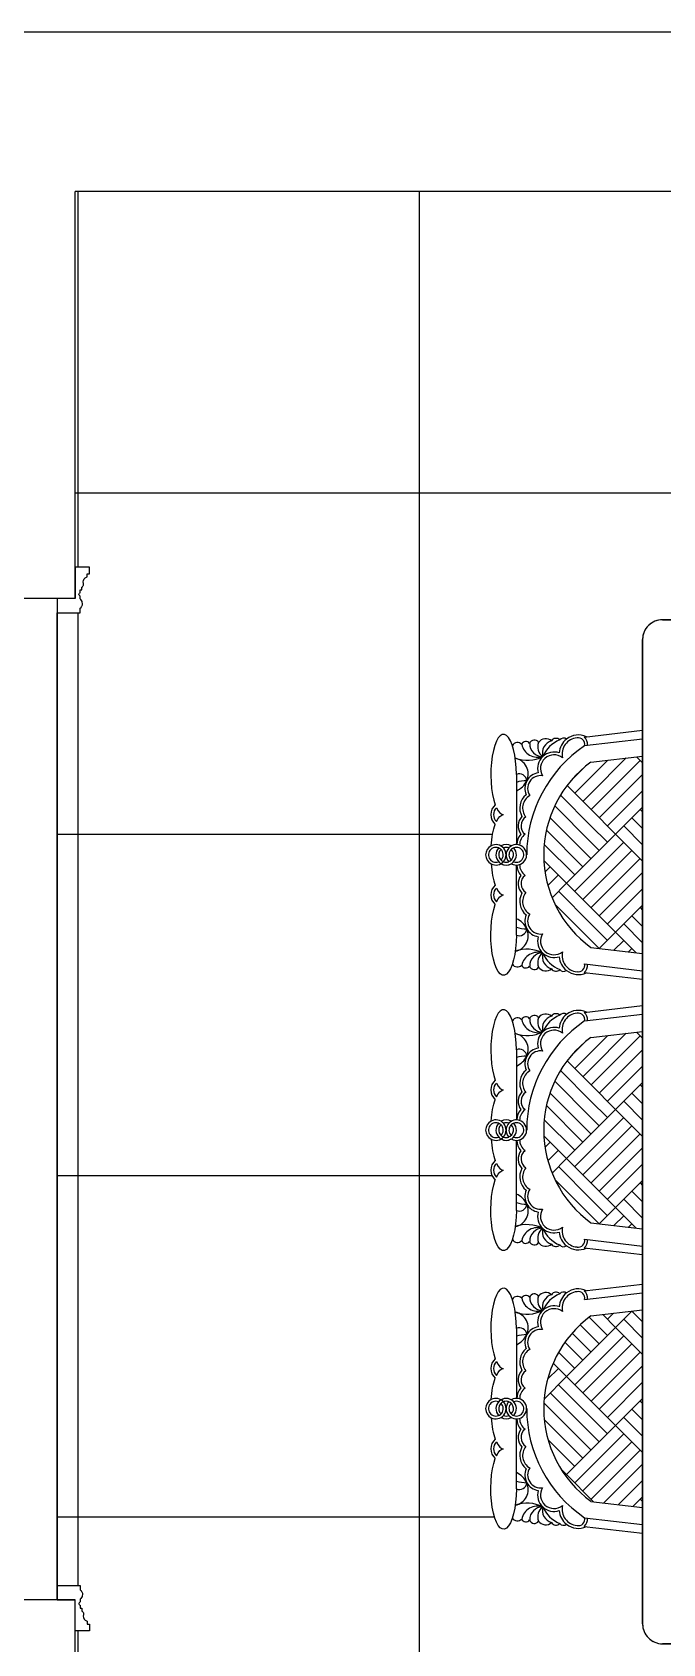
# Model space of a CAD drawing. Header units: millimetres. Extents: x 50914 to 68279, y -719533 to -710378.
# Drawn here: x 57299 to 58407, y -713211 to -710378 of the extents above; entities that cross this region are included whole.
import ezdxf

# ---------------------------------------------------------------- set-up
doc = ezdxf.new("R2010")
doc.units = ezdxf.units.MM
doc.header["$LTSCALE"] = 10
doc.layers.get('0').update_dxf_attribs({"linetype": 'CONTINUOUS'})
for name, color, linetype in [('__4', 38, 'CONTINUOUS'), ('___0', 250, 'CONTINUOUS'), ('____', 45, 'CONTINUOUS')]:
    doc.layers.add(name, color=color, linetype=linetype)

msp = doc.modelspace()

# ---------------------------------------------------------------- hatches: boundary and pattern name
at = {"layer": '___0'}
h = msp.add_hatch(dxfattribs=at)
h.set_pattern_fill('AR-PARQ1', color=256, scale=0.4, angle=315, style=0, double=1)
h.set_pattern_definition([(45, (-505060.97, -1155685.3), (4e-14, 172.420918), [121.92, -121.92]), (45, (-505046.6, -1155699.67), (4e-14, 172.420918), [121.92, -121.92]), (45, (-505032.23, -1155714.03), (4e-14, 172.420918), [121.92, -121.92]), (45, (-505017.86, -1155728.4), (4e-14, 172.420918), [121.92, -121.92]), (45, (-505003.5, -1155742.77), (4e-14, 172.420918), [121.92, -121.92]), (45, (-504989.13, -1155757.14), (4e-14, 172.420918), [121.92, -121.92]), (45, (-504974.76, -1155771.51), (4e-14, 172.420918), [121.92, -121.92]), (315, (-504974.76, -1155599.09), (-4e-14, -172.420918), [121.92, -121.92]), (315, (-504960.39, -1155584.72), (-4e-14, -172.420918), [121.92, -121.92]), (315, (-504946.02, -1155570.35), (-4e-14, -172.420918), [121.92, -121.92]), (315, (-504931.65, -1155555.98), (-4e-14, -172.420918), [121.92, -121.92]), (315, (-504917.29, -1155541.61), (-4e-14, -172.420918), [121.92, -121.92]), (315, (-504902.92, -1155527.24), (-4e-14, -172.420918), [121.92, -121.92]), (315, (-504888.55, -1155512.88), (-4e-14, -172.420918), [121.92, -121.92])])
edge = h.paths.add_edge_path()
edge.add_line((58371.9, -711997.5), (58281, -711986.9))
edge.add_ellipse((58399.6, -711824), major_axis=(-142.5, -142.5), ratio=1, start_angle=-98.946, end_angle=8.946, ccw=False)
edge.add_line((58281, -711661), (58371.9, -711650.5))
edge.add_line((58371.9, -711650.5), (58371.9, -711997.5))
h = msp.add_hatch(dxfattribs=at)
h.set_pattern_fill('AR-PARQ1', color=256, scale=0.4, angle=315, style=0, double=1)
h.set_pattern_definition([(45, (-505060.97, -1156169.23), (4e-14, 172.420918), [121.92, -121.92]), (45, (-505046.6, -1156183.6), (4e-14, 172.420918), [121.92, -121.92]), (45, (-505032.23, -1156197.97), (4e-14, 172.420918), [121.92, -121.92]), (45, (-505017.86, -1156212.34), (4e-14, 172.420918), [121.92, -121.92]), (45, (-505003.5, -1156226.7), (4e-14, 172.420918), [121.92, -121.92]), (45, (-504989.13, -1156241.07), (4e-14, 172.420918), [121.92, -121.92]), (45, (-504974.76, -1156255.44), (4e-14, 172.420918), [121.92, -121.92]), (315, (-504974.76, -1156083.02), (-4e-14, -172.420918), [121.92, -121.92]), (315, (-504960.39, -1156068.65), (-4e-14, -172.420918), [121.92, -121.92]), (315, (-504946.02, -1156054.28), (-4e-14, -172.420918), [121.92, -121.92]), (315, (-504931.65, -1156039.91), (-4e-14, -172.420918), [121.92, -121.92]), (315, (-504917.29, -1156025.55), (-4e-14, -172.420918), [121.92, -121.92]), (315, (-504902.92, -1156011.18), (-4e-14, -172.420918), [121.92, -121.92]), (315, (-504888.55, -1155996.81), (-4e-14, -172.420918), [121.92, -121.92])])
edge = h.paths.add_edge_path()
edge.add_line((58371.9, -712481.4), (58281, -712470.8))
edge.add_ellipse((58399.6, -712307.9), major_axis=(-142.5, -142.5), ratio=1, start_angle=-98.946, end_angle=8.946, ccw=False)
edge.add_line((58281, -712145), (58371.9, -712134.4))
edge.add_line((58371.9, -712134.4), (58371.9, -712481.4))
h = msp.add_hatch(dxfattribs=at)
h.set_pattern_fill('AR-PARQ1', color=256, scale=0.4, angle=315, style=0, double=1)
h.set_pattern_definition([(45, (-505060.97, -1156035.3), (4e-14, 172.420918), [121.92, -121.92]), (45, (-505046.6, -1156049.67), (4e-14, 172.420918), [121.92, -121.92]), (45, (-505032.23, -1156064.03), (4e-14, 172.420918), [121.92, -121.92]), (45, (-505017.86, -1156078.4), (4e-14, 172.420918), [121.92, -121.92]), (45, (-505003.5, -1156092.77), (4e-14, 172.420918), [121.92, -121.92]), (45, (-504989.13, -1156107.14), (4e-14, 172.420918), [121.92, -121.92]), (45, (-504974.76, -1156121.51), (4e-14, 172.420918), [121.92, -121.92]), (315, (-504974.76, -1155949.09), (-4e-14, -172.420918), [121.92, -121.92]), (315, (-504960.39, -1155934.72), (-4e-14, -172.420918), [121.92, -121.92]), (315, (-504946.02, -1155920.35), (-4e-14, -172.420918), [121.92, -121.92]), (315, (-504931.65, -1155905.98), (-4e-14, -172.420918), [121.92, -121.92]), (315, (-504917.29, -1155891.61), (-4e-14, -172.420918), [121.92, -121.92]), (315, (-504902.92, -1155877.24), (-4e-14, -172.420918), [121.92, -121.92]), (315, (-504888.55, -1155862.88), (-4e-14, -172.420918), [121.92, -121.92])])
edge = h.paths.add_edge_path()
edge.add_line((58371.9, -712623.9), (58281, -712634.5))
edge.add_ellipse((58399.6, -712797.4), major_axis=(-142.5, 142.5), ratio=1, start_angle=351.054, end_angle=458.946)
edge.add_line((58281, -712960.4), (58371.9, -712970.9))
edge.add_line((58371.9, -712970.9), (58371.9, -712623.9))

# ---------------------------------------------------------------- linework, layer by layer
at = {"ltscale": 60}
for p, q in [((66889.4, -710378.2), (53584.4, -710378.2)), ((66609.4, -710658.2), (57374.4, -710658.2)), ((57374.4, -711373.2), (57374.4, -710658.2)), ((57379.4, -711318.4), (57379.4, -710658.2)), ((57374.4, -711373.2), (57254.4, -711373.2)), ((57374.4, -713133.2), (57254.4, -713133.2)), ((57374.4, -713963.2), (57374.4, -713133.2))]:
    msp.add_line(p, q, dxfattribs=at)
at = {"color": 252}
for p, q in [((57374.4, -711373.2), (57342.8, -711373.2)), ((57342.8, -711373.2), (57342.8, -711398.4))]:
    msp.add_line(p, q, dxfattribs=at)
for points in [[(57374.4, -711398.4), (57383.4, -711398.4), (57383.4, -711390.4), (57384.7, -711389.1), (57385.6, -711387.8), (57386.2, -711386.7), (57387, -711384.5), (57387.2, -711382.4), (57386.9, -711380.2), (57386.4, -711378.5), (57385.6, -711376.9), (57384.4, -711375.3), (57383.4, -711374.3), (57383.4, -711369.3), (57382.3, -711368.9), (57381.7, -711368.4), (57381.2, -711367.6), (57380.9, -711366.6), (57380.9, -711365.9), (57381.2, -711365), (57381.7, -711364.3), (57382.5, -711363.6), (57383.4, -711363.3), (57383.4, -711363.3), (57383.4, -711358.3), (57385.9, -711358.3), (57385.9, -711353.3), (57387, -711352.7), (57387.8, -711351.9), (57388.5, -711350.9), (57388.9, -711349.8), (57388.8, -711347), (57388.5, -711344.1), (57388.8, -711341.8), (57390.3, -711339), (57392.1, -711337), (57394.3, -711335.8), (57395.4, -711335.4), (57395.4, -711330.4), (57399.4, -711330.4), (57399.4, -711318.4), (57374.4, -711318.4), (57374.4, -711373.2), (57342.8, -711373.2)], [(57342.8, -711398.4), (57342.8, -713133.2), (57374.4, -713133.2), (57374.4, -713133.2), (57374.4, -713133.2)], [(57342.8, -713133.2), (57342.8, -711398.4), (57383.4, -711398.4)], [(57342.8, -713108), (57383.4, -713108), (57383.4, -713116), (57384.7, -713117.3), (57385.6, -713118.6), (57386.2, -713119.7), (57387, -713121.9), (57387.2, -713124), (57386.9, -713126.2), (57386.4, -713127.9), (57385.6, -713129.5), (57384.4, -713131.1), (57383.4, -713132.1), (57383.4, -713137.1), (57382.3, -713137.5), (57381.7, -713138), (57381.2, -713138.8), (57380.9, -713139.8), (57380.9, -713140.5), (57381.2, -713141.4), (57381.7, -713142.1), (57382.5, -713142.7), (57383.4, -713143.1), (57383.4, -713143.1), (57383.4, -713148.1), (57385.9, -713148.1), (57385.9, -713153.1), (57387, -713153.7), (57387.8, -713154.5), (57388.5, -713155.5), (57388.9, -713156.6), (57388.8, -713159.4), (57388.5, -713162.3), (57388.8, -713164.6), (57390.3, -713167.4), (57392.1, -713169.3), (57394.3, -713170.6), (57395.4, -713171), (57395.4, -713176), (57399.4, -713176), (57399.4, -713188), (57374.4, -713188), (57374.4, -713133.2), (57342.8, -713133.2)]]:
    msp.add_lwpolyline(points, dxfattribs=at)
at = {"layer": '__4', "ltscale": 60}
for p, q in [((57979.4, -715013.2), (57979.4, -710658.2)), ((58649.7, -711188.2), (57374.4, -711188.2)), ((57379.4, -713108), (57379.4, -711398.4)), ((58108.2, -711788.2), (57342.8, -711788.2)), ((58107.3, -712388.2), (57342.8, -712388.2)), ((58111.5, -712988.2), (57342.8, -712988.2)), ((57379.4, -715013.2), (57379.4, -713188))]:
    msp.add_line(p, q, dxfattribs=at)
at = {"layer": '___0'}
for p, q in [((58270, -711632.1), (58371.9, -711620.3)), ((58270, -712015.8), (58371.9, -712027.7)), ((58270, -712116), (58371.9, -712104.2)), ((58270, -712499.7), (58371.9, -712511.6)), ((58270, -712605.6), (58371.9, -712593.7)), ((58270, -712989.3), (58371.9, -713001.1))]:
    msp.add_line(p, q, dxfattribs=at)
for centre, radius, start, end in [((58187.6, -711623.7), 28.9, 192.2314, 287.87), ((58399.6, -711824), 231.5, 124.0418, 180), ((58196.3, -711628.6), 22.9, 179.0526, 269.7124), ((58208, -711634.4), 20.5, 157.1223, 235.7267), ((58217.8, -711645.2), 22.2, 105.2459, 195.9332), ((58247.8, -711673.9), 56.1, 112.6143, 156.2352), ((58258.9, -711646.9), 33.5, 128.4102, 176.3156), ((58258.9, -711646.9), 28.5, 94.534, 193.2488), ((58259, -711629.6), 16.3, 100.9037, 102.1327), ((58259, -711629.6), 11.3, 346.9997, 102.1327), ((58259, -711629.6), 16.3, 353.1756, 50.2175), ((58168.7, -711596.2), 61.7, 250.531, 296.7225), ((58142.9, -711681.9), 28.1, 334.9528, 79.2284), ((58216.3, -711672.2), 28.9, 71.5522, 195.6522), ((58216.3, -711672.2), 23.9, 51.5905, 212.4274), ((58155.2, -711694.9), 13.2, 4.5962, 113.1786), ((58169.1, -711759.7), 65.9, 90.6297, 106.7798), ((58134.1, -711676.8), 38.2, 294.5931, 333.5094), ((58192.5, -711707.4), 27.7, 98.2812, 203.1613), ((58192.5, -711707.4), 22.7, 80.7561, 213.3024), ((58186.1, -711741.7), 30.2, 129.1753, 209.5058), ((58186.1, -711741.7), 25.2, 119.94, 218.7799), ((58127.5, -711753.4), 17.5, 136.1134, 223.8866), ((58177.1, -711773.1), 23.9, 136.1504, 217.2288), ((58177.1, -711773.1), 18.9, 124.1051, 230.941), ((58114, -711824), 18, 242.1063, 117.8937), ((58132, -711824), 18, 60, 120), ((58150, -711824), 18, 240, 222.3369), ((58179.8, -711807.1), 29.2, 138.0642, 177.7099), ((58179.8, -711807.1), 24.2, 127.1229, 179.2618), ((58114, -711824), 13, 313.8131, 291.1684), ((58132, -711824), 18, 137.6631, 42.3369), ((58132, -711824), 13, 133.8131, 46.1869), ((58132, -711824), 13, 68.8316, 111.1684), ((58150, -711824), 13, 248.8316, 226.1869), ((58132, -711824), 18, 240, 300), ((58132, -711824), 13, 248.8316, 291.1684), ((58179.8, -711840.8), 29.2, 182.2901, 221.9358), ((58177.1, -711874.8), 23.9, 142.7712, 223.8496), ((58179.8, -711840.8), 24.2, 180.7382, 232.8771), ((58177.1, -711874.8), 18.9, 129.059, 235.8949), ((58127.5, -711894.5), 17.5, 136.1134, 223.8866), ((58186.1, -711906.2), 30.2, 150.4942, 230.8247), ((58186.1, -711906.2), 25.2, 141.2201, 240.06), ((58134.1, -711971.1), 38.2, 26.4906, 65.4069), ((58192.5, -711940.5), 27.7, 156.8387, 261.7188), ((58192.5, -711940.5), 22.7, 146.6976, 279.2439), ((58142.9, -711966), 28.1, 280.7716, 25.0472), ((58169.1, -711888.2), 65.9, 253.2202, 269.3703), ((58155.2, -711953), 13.2, 246.8214, 355.4038), ((58216.3, -711975.7), 28.9, 164.3478, 288.4478), ((58216.3, -711975.7), 23.9, 147.5726, 308.4095), ((58168.7, -712051.7), 61.7, 63.2775, 109.469), ((58187.6, -712024.2), 28.9, 72.13, 167.7686), ((58196.3, -712019.3), 22.9, 90.2876, 180.9474), ((58208, -712013.5), 20.5, 124.2733, 202.8777), ((58217.8, -712002.7), 22.2, 164.0668, 254.7541), ((58247.8, -711974), 56.1, 203.7648, 247.3857), ((58258.9, -712001), 33.5, 183.6844, 231.5898), ((58258.9, -712001), 28.5, 166.7512, 265.466), ((58259, -712018.3), 11.3, 257.8673, 13.0003), ((58259, -712018.3), 16.3, 309.7825, 6.8244), ((58259, -712018.3), 16.3, 257.8673, 259.0963), ((58187.6, -712107.7), 28.9, 192.2314, 287.87), ((58399.6, -712307.9), 231.5, 124.0418, 180), ((58196.3, -712112.6), 22.9, 179.0526, 269.7124), ((58208, -712118.3), 20.5, 157.1223, 235.7267), ((58217.8, -712129.1), 22.2, 105.2459, 195.9332), ((58247.8, -712157.8), 56.1, 112.6143, 156.2352), ((58258.9, -712130.9), 33.5, 128.4102, 176.3156), ((58258.9, -712130.9), 28.5, 94.534, 193.2488), ((58259, -712113.5), 16.3, 100.9037, 102.1327), ((58259, -712113.5), 11.3, 346.9997, 102.1327), ((58259, -712113.5), 16.3, 353.1756, 50.2175), ((58168.7, -712080.1), 61.7, 250.531, 296.7225), ((58142.9, -712165.9), 28.1, 334.9528, 79.2284), ((58216.3, -712156.1), 28.9, 71.5522, 195.6522), ((58216.3, -712156.1), 23.9, 51.5905, 212.4274), ((58155.2, -712178.8), 13.2, 4.5962, 113.1786), ((58192.5, -712191.3), 27.7, 98.2812, 203.1613), ((58192.5, -712191.3), 22.7, 80.7561, 213.3024), ((58169.1, -712243.6), 65.9, 90.6297, 106.7798), ((58134.1, -712160.7), 38.2, 294.5931, 333.5094), ((58186.1, -712225.7), 30.2, 129.1753, 209.5058), ((58127.5, -712237.3), 17.5, 136.1134, 223.8866), ((58186.1, -712225.7), 25.2, 119.94, 218.7799), ((58177.1, -712257.1), 23.9, 136.1504, 217.2288), ((58177.1, -712257.1), 18.9, 124.1051, 230.941), ((58179.8, -712291.1), 29.2, 138.0642, 177.7099), ((58179.8, -712291.1), 24.2, 127.1229, 179.2618), ((58114, -712307.9), 13, 313.8131, 291.1684), ((58114, -712307.9), 18, 242.1063, 117.8937), ((58132, -712307.9), 18, 137.6631, 42.3369), ((58132, -712307.9), 13, 133.8131, 46.1869), ((58132, -712307.9), 18, 60, 120), ((58132, -712307.9), 13, 68.8316, 111.1684), ((58150, -712307.9), 18, 240, 222.3369), ((58150, -712307.9), 13, 248.8316, 226.1869), ((58132, -712307.9), 18, 240, 300), ((58132, -712307.9), 13, 248.8316, 291.1684), ((58179.8, -712324.7), 29.2, 182.2901, 221.9358), ((58177.1, -712358.7), 23.9, 142.7712, 223.8496), ((58179.8, -712324.7), 24.2, 180.7382, 232.8771), ((58177.1, -712358.7), 18.9, 129.059, 235.8949), ((58127.5, -712378.5), 17.5, 136.1134, 223.8866), ((58186.1, -712390.1), 30.2, 150.4942, 230.8247), ((58186.1, -712390.1), 25.2, 141.2201, 240.06), ((58134.1, -712455), 38.2, 26.4906, 65.4069), ((58192.5, -712424.4), 27.7, 156.8387, 261.7188), ((58192.5, -712424.4), 22.7, 146.6976, 279.2439), ((58142.9, -712449.9), 28.1, 280.7716, 25.0472), ((58169.1, -712372.1), 65.9, 253.2202, 269.3703), ((58155.2, -712437), 13.2, 246.8214, 355.4038), ((58216.3, -712459.7), 28.9, 164.3478, 288.4478), ((58216.3, -712459.7), 23.9, 147.5726, 308.4095), ((58168.7, -712535.7), 61.7, 63.2775, 109.469), ((58187.6, -712508.1), 28.9, 72.13, 167.7686), ((58196.3, -712503.2), 22.9, 90.2876, 180.9474), ((58208, -712497.5), 20.5, 124.2733, 202.8777), ((58217.8, -712486.7), 22.2, 164.0668, 254.7541), ((58247.8, -712458), 56.1, 203.7648, 247.3857), ((58258.9, -712484.9), 33.5, 183.6844, 231.5898), ((58258.9, -712484.9), 28.5, 166.7512, 265.466), ((58259, -712502.3), 11.3, 257.8673, 13.0003), ((58259, -712502.3), 16.3, 309.7825, 6.8244), ((58259, -712502.3), 16.3, 257.8673, 259.0963), ((58208, -712607.8), 20.5, 157.1223, 235.7267), ((58217.8, -712618.7), 22.2, 105.2459, 195.9332), ((58247.8, -712647.4), 56.1, 112.6143, 156.2352), ((58258.9, -712620.4), 33.5, 128.4102, 176.3156), ((58258.9, -712620.4), 28.5, 94.534, 193.2488), ((58259, -712603.1), 16.3, 100.9037, 102.1327), ((58259, -712603.1), 11.3, 346.9997, 102.1327), ((58259, -712603.1), 16.3, 353.1756, 50.2175), ((58168.7, -712569.7), 61.7, 250.531, 296.7225), ((58142.9, -712655.4), 28.1, 334.9528, 79.2284), ((58187.6, -712597.2), 28.9, 192.2314, 287.87), ((58196.3, -712602.1), 22.9, 179.0526, 269.7124), ((58216.3, -712645.6), 28.9, 71.5522, 195.6522), ((58216.3, -712645.6), 23.9, 51.5905, 212.4274), ((58155.2, -712668.4), 13.2, 4.5962, 113.1786), ((58192.5, -712680.9), 27.7, 98.2812, 203.1613), ((58169.1, -712733.2), 65.9, 90.6297, 106.7798), ((58134.1, -712650.3), 38.2, 294.5931, 333.5094), ((58192.5, -712680.9), 22.7, 80.7561, 213.3024), ((58186.1, -712715.2), 30.2, 129.1753, 209.5058), ((58186.1, -712715.2), 25.2, 119.94, 218.7799), ((58127.5, -712726.9), 17.5, 136.1134, 223.8866), ((58177.1, -712746.6), 23.9, 136.1504, 217.2288), ((58177.1, -712746.6), 18.9, 124.1051, 230.941), ((58179.8, -712780.6), 29.2, 138.0642, 177.7099), ((58179.8, -712780.6), 24.2, 127.1229, 179.2618), ((58114, -712797.4), 13, 68.8316, 46.1869), ((58114, -712797.4), 18, 242.1063, 117.8937), ((58132, -712797.4), 18, 317.6631, 222.3369), ((58132, -712797.4), 13, 313.8131, 226.1869), ((58132, -712797.4), 18, 60, 120), ((58132, -712797.4), 13, 68.8316, 111.1684), ((58150, -712797.4), 18, 137.6631, 120), ((58150, -712797.4), 13, 133.8131, 111.1684), ((58399.6, -712797.4), 231.5, 180, 235.9582), ((58132, -712797.4), 18, 240, 300), ((58132, -712797.4), 13, 248.8316, 291.1684), ((58179.8, -712814.3), 29.2, 182.2901, 221.9358), ((58179.8, -712814.3), 24.2, 180.7382, 232.8771), ((58177.1, -712848.2), 23.9, 142.7712, 223.8496), ((58177.1, -712848.2), 18.9, 129.059, 235.8949), ((58127.5, -712868), 17.5, 136.1134, 223.8866), ((58186.1, -712879.7), 30.2, 150.4942, 230.8247), ((58186.1, -712879.7), 25.2, 141.2201, 240.06), ((58134.1, -712944.6), 38.2, 26.4906, 65.4069), ((58192.5, -712914), 27.7, 156.8387, 261.7188), ((58192.5, -712914), 22.7, 146.6976, 279.2439), ((58142.9, -712939.5), 28.1, 280.7716, 25.0472), ((58169.1, -712861.7), 65.9, 253.2202, 269.3703), ((58155.2, -712926.5), 13.2, 246.8214, 355.4038), ((58216.3, -712949.2), 23.9, 147.5726, 308.4095), ((58168.7, -713025.2), 61.7, 63.2775, 109.469), ((58216.3, -712949.2), 28.9, 164.3478, 288.4478), ((58258.9, -712974.4), 28.5, 166.7512, 265.466), ((58187.6, -712997.6), 28.9, 72.13, 167.7686), ((58196.3, -712992.8), 22.9, 90.2876, 180.9474), ((58208, -712987), 20.5, 124.2733, 202.8777), ((58217.8, -712976.2), 22.2, 164.0668, 254.7541), ((58247.8, -712947.5), 56.1, 203.7648, 247.3857), ((58258.9, -712974.4), 33.5, 183.6844, 231.5898), ((58259, -712991.8), 11.3, 257.8673, 13.0003), ((58259, -712991.8), 16.3, 309.7825, 6.8244), ((58259, -712991.8), 16.3, 257.8673, 259.0963)]:
    msp.add_arc(centre, radius, start, end, dxfattribs=at)
for centre, end_param in [((58127.5, -711682.8), 3.141593), ((58127.5, -711824), 3.141592), ((58127.5, -712166.7), 3.141593), ((58127.5, -712307.9), 3.141592), ((58127.5, -712656.3), 3.141593), ((58127.5, -712797.4), 3.141592)]:
    msp.add_ellipse(centre, major_axis=(0, 70.6), ratio=0.318785, start_param=2.546536, end_param=end_param, dxfattribs=at)
at = {"layer": '___0', "extrusion": (0, 0, -1)}
for centre, end_param in [((58127.5, -711824), -0.000001), ((58127.5, -711965.1), 0), ((58127.5, -712307.9), -0.000001), ((58127.5, -712449), 0), ((58127.5, -712797.4), -0.000001), ((58127.5, -712938.6), 0)]:
    msp.add_ellipse(centre, major_axis=(0, 70.6), ratio=0.318785, start_param=-0.595057, end_param=end_param, dxfattribs=at)
at = {"layer": '____', "ltscale": 60}
for p, q in [((58406.9, -711410.7), (59286.9, -711410.7)), ((58371.9, -713175.7), (58371.9, -711445.7)), ((58269.4, -711617.1), (58371.9, -711605.2)), ((58281, -711661), (58371.9, -711650.5)), ((58150, -711682.8), (58150, -711806)), ((58150, -711965.1), (58150, -711842)), ((58281, -711986.9), (58371.9, -711997.5)), ((58269.4, -712030.8), (58371.9, -712042.8)), ((58269.4, -712101), (58371.9, -712089.1)), ((58281, -712145), (58371.9, -712134.4)), ((58150, -712166.7), (58150, -712289.9)), ((58150, -712449), (58150, -712325.9)), ((58281, -712470.8), (58371.9, -712481.4)), ((58269.4, -712514.8), (58371.9, -712526.7)), ((58269.4, -712590.6), (58371.9, -712578.6)), ((58281, -712634.5), (58371.9, -712623.9)), ((58150, -712656.3), (58150, -712779.4)), ((58150, -712938.6), (58150, -712815.4)), ((58281, -712960.4), (58371.9, -712970.9)), ((58269.4, -713004.3), (58371.9, -713016.2)), ((59286.9, -713210.7), (58406.9, -713210.7))]:
    msp.add_line(p, q, dxfattribs=at)
msp.add_lwpolyline([(58406.9, -711410.7, 0.414214), (58371.9, -711445.7), (58371.9, -713175.7, 0.414214), (58406.9, -713210.7), (59286.9, -713210.7, 0.414214), (59321.9, -713175.7), (59321.9, -711445.7, 0.414214), (59286.9, -711410.7)], format="xyb", close=True, dxfattribs=at)
for centre, radius, start, end in [((58406.9, -711445.7), 35, 90, 180), ((58151.9, -711636.9), 10.2, 43.3974, 149.8676), ((58166.8, -711633.1), 8.14, 36.4496, 156.8155), ((58181.6, -711631), 8.76, 31.4504, 161.8146), ((58201.7, -711635.3), 15.4, 48.4017, 144.8634), ((58219.7, -711628.1), 8.85, 42.4046, 150.8604), ((58232.8, -711627.4), 8.51, 52.0233, 141.2417), ((58258.9, -711646.9), 33.5, 64.8548, 128.4102), ((58399.6, -711824), 201.5, 126.054, 233.946), ((58127.5, -711753.4), 22.5, 130.6877, 229.3123), ((58114, -711824), 18, 117.8937, 242.1063), ((58127.5, -711894.5), 22.5, 130.6877, 229.3123), ((58151.9, -712011), 10.2, 210.1324, 316.6026), ((58166.8, -712014.8), 8.14, 203.1845, 323.5504), ((58181.6, -712016.9), 8.76, 198.1854, 328.5496), ((58201.7, -712012.6), 15.4, 215.1366, 311.5983), ((58219.7, -712019.9), 8.85, 209.1396, 317.5954), ((58232.8, -712020.5), 8.51, 218.7583, 307.9767), ((58258.9, -712001), 33.5, 231.5898, 295.1452), ((58151.9, -712120.8), 10.2, 43.3974, 149.8676), ((58166.8, -712117), 8.14, 36.4496, 156.8155), ((58181.6, -712114.9), 8.76, 31.4504, 161.8146), ((58201.7, -712119.2), 15.4, 48.4017, 144.8634), ((58219.7, -712112), 8.85, 42.4046, 150.8604), ((58232.8, -712111.3), 8.51, 52.0233, 141.2417), ((58258.9, -712130.9), 33.5, 64.8548, 128.4102), ((58399.6, -712307.9), 201.5, 126.054, 233.946), ((58127.5, -712237.3), 22.5, 130.6877, 229.3123), ((58114, -712307.9), 18, 117.8937, 242.1063), ((58127.5, -712378.5), 22.5, 130.6877, 229.3123), ((58151.9, -712495), 10.2, 210.1324, 316.6026), ((58166.8, -712498.8), 8.14, 203.1845, 323.5504), ((58181.6, -712500.9), 8.76, 198.1854, 328.5496), ((58201.7, -712496.6), 15.4, 215.1366, 311.5983), ((58219.7, -712503.8), 8.85, 209.1396, 317.5954), ((58232.8, -712504.4), 8.51, 218.7583, 307.9767), ((58258.9, -712484.9), 33.5, 231.5898, 295.1452), ((58151.9, -712610.3), 10.2, 43.3974, 149.8676), ((58166.8, -712606.6), 8.14, 36.4496, 156.8155), ((58181.6, -712604.5), 8.76, 31.4504, 161.8146), ((58201.7, -712608.8), 15.4, 48.4017, 144.8634), ((58219.7, -712601.5), 8.85, 42.4046, 150.8604), ((58232.8, -712600.9), 8.51, 52.0233, 141.2417), ((58258.9, -712620.4), 33.5, 64.8548, 128.4102), ((58399.6, -712797.4), 201.5, 126.054, 233.946), ((58127.5, -712726.9), 22.5, 130.6877, 229.3123), ((58114, -712797.4), 18, 117.8937, 242.1063), ((58127.5, -712868), 22.5, 130.6877, 229.3123), ((58151.9, -712984.5), 10.2, 210.1324, 316.6026), ((58166.8, -712988.3), 8.14, 203.1845, 323.5504), ((58181.6, -712990.4), 8.76, 198.1854, 328.5496), ((58201.7, -712986.1), 15.4, 215.1366, 311.5983), ((58219.7, -712993.3), 8.85, 209.1396, 317.5954), ((58232.8, -712994), 8.51, 218.7583, 307.9767), ((58258.9, -712974.4), 33.5, 231.5898, 295.1452), ((58406.9, -713175.7), 35, 180, 270)]:
    msp.add_arc(centre, radius, start, end, dxfattribs=at)
for centre, start_param, end_param in [((58127.5, -711682.8), -1.570796, 2.431456), ((58127.5, -711824), 1.798148, 2.431456), ((58127.5, -712166.7), -1.570796, 2.431456), ((58127.5, -712307.9), 1.798148, 2.431456), ((58127.5, -712656.3), 4.712389, 8.714642), ((58127.5, -712797.4), 1.798148, 2.431456)]:
    msp.add_ellipse(centre, major_axis=(0, 70.6), ratio=0.318785, start_param=start_param, end_param=end_param, dxfattribs=at)
at = {"layer": '____', "ltscale": 60, "extrusion": (0, 0, -1)}
for centre, start_param, end_param in [((58127.5, -711824), -1.343445, -0.710136), ((58127.5, -711965.1), 1.570796, 5.573049), ((58127.5, -712307.9), -1.343445, -0.710136), ((58127.5, -712449), 1.570796, 5.573049), ((58127.5, -712797.4), -1.343445, -0.710136), ((58127.5, -712938.6), 1.570796, 5.573049)]:
    msp.add_ellipse(centre, major_axis=(0, 70.6), ratio=0.318785, start_param=start_param, end_param=end_param, dxfattribs=at)

doc.saveas('drawing.dxf')
